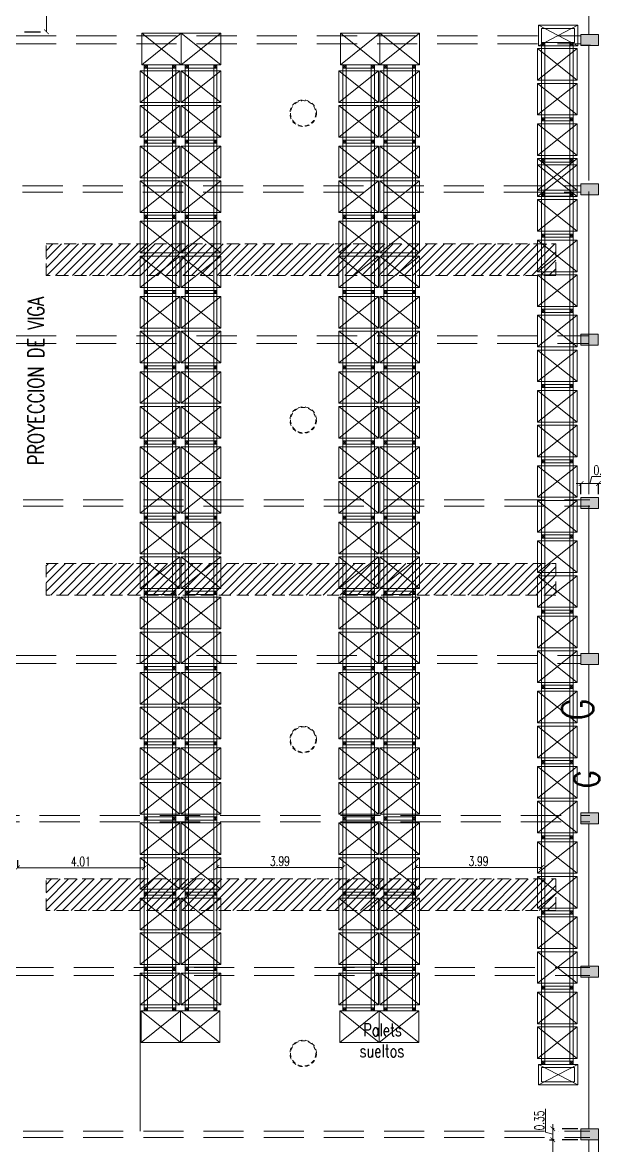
# Model space of a CAD drawing. Header units: millimetres. Extents: x 2828 to 3406, y 849 to 1266.
# Drawn here: x 2937.26 to 2955.37, y 1106.13 to 1141.67 of the extents above; entities that cross this region are included whole.
import ezdxf

# ---------------------------------------------------------------- set-up
doc = ezdxf.new("R2010")
doc.units = ezdxf.units.MM
doc.header["$PDMODE"] = 34
doc.header["$PDSIZE"] = -10
for name, pattern in [('CENTER', [2, 1.25, -0.25, 0.25, -0.25]), ('DASHDOT', [1, 0.5, -0.25, 0, -0.25]), ('DASHED', [19.05, 12.7, -6.35])]:
    doc.linetypes.add(name, pattern=pattern)
doc.layers.get('DEFPOINTS').update_dxf_attribs({"lineweight": 5})
for name, color, linetype, lineweight in [('0.05', 64, 'Continuous', 5), ('0.30', 1, 'Continuous', 25), ('arq cotas', 152, 'Continuous', 13), ('columnas', 12, 'Continuous', 20), ('equip tx', 220, 'Continuous', 5), ('equipa cotas', 222, 'Continuous', 5), ('EQUIPAMIENTO', 4, 'Continuous', 15), ('L corte', 51, 'CENTER', 40), ('L corte 100', 83, 'CENTER', 40), ('proyecciones', 221, 'DASHED', 5)]:
    doc.layers.add(name, color=color, linetype=linetype, lineweight=lineweight)
for name, color, linetype, lineweight, true_color in [('eolicos nuevos', 7, 'Continuous', 13, 0x387000), ('equipa auxiliar', 7, 'Continuous', 13, 0x878787), ('lucernarios nuevos', 252, 'DASHED', 9, 0x696969)]:
    doc.layers.add(name, color=color, linetype=linetype, lineweight=lineweight, true_color=true_color)
doc.styles.add('100', font='romans.shx', dxfattribs={"width": 0.75, "height": 0.2})
doc.styles.add('250-cts', font='romans.shx', dxfattribs={"width": 0.7, "height": 0.25})
doc.dimstyles.new('250', dxfattribs={"dimtxt": 0.3, "dimasz": 0.15, "dimexe": 0, "dimexo": 0.1, "dimgap": 0.05, "dimtad": 1, "dimzin": 0, "dimdsep": 46, "dimtxsty": '250-cts', "dimblk": 'ARCHTICK', "dimcen": 0.02, "dimclrd": 256, "dimclre": 256, "dimclrt": 256, "dimazin": 0, "dimtfac": 1, "dimtofl": 0, "dimtmove": 1, "dimatfit": 0, "dimldrblk": 'OPEN90', "dimfxl": 1, "dimtolj": 1, "dimtzin": 0, "dimlwd": -1, "dimarcsym": 0})

# ---------------------------------------------------------------- blocks, each defined once
blk = doc.blocks.new('rack relevado')
at = {"layer": 'EQUIPAMIENTO', "linetype": 'DASHED'}
for p, q in [((-2.3, 1.125), (-2.3, -0.125)), ((-1.3, -0.125), (-2.3, 1.125)), ((-2.3, -0.125), (-1.3, 1.125)), ((-2.3, 1.125), (-1.3, 1.125)), ((-1.3, 1.125), (-1.3, -0.125)), ((-0.2, -0.125), (-1.2, 1.125)), ((-1.2, -0.125), (-0.2, 1.125)), ((-1.2, 1.125), (-0.2, 1.125)), ((-1.2, 1.125), (-1.2, -0.125)), ((-0.2, -0.125), (-0.2, 1.125)), ((-2.3, -0.125), (-1.3, -0.125)), ((-1.2, -0.125), (-0.2, -0.125))]:
    blk.add_line(p, q, dxfattribs=at)
at = {"layer": 'EQUIPAMIENTO'}
for p, q in [((-2.49, 1), (-2.39, 1)), ((-2.49, 1), (-2.49, 0)), ((-2.49, 1), (-2.49, 0)), ((-2.49, 1), (-2.49, 0)), ((-2.39, 0.9), (-2.49, 1)), ((-2.49, 0.9), (-2.39, 1)), ((-2.49, 0.9), (-0.01, 0.9)), ((-2.4, 1), (-0.1, 1)), ((-2.39, 1), (-2.39, 0.075)), ((-2.39, 1), (-2.39, 0)), ((-2.39, 1), (-2.39, 0)), ((-2.39, 1), (-2.39, 0)), ((-2.39, 1), (-2.39, 0)), ((-0.11, 1), (-0.01, 1)), ((-0.11, 1), (-0.01, 1)), ((-0.11, 1), (-0.01, 1)), ((-0.11, 1), (-0.11, 0)), ((-0.11, 1), (-0.11, 0)), ((-0.11, 1), (-0.11, 0)), ((-0.01, 0.9), (-0.11, 1)), ((-0.11, 0.9), (-0.01, 1)), ((-0.11, 0.9), (-0.01, 0.9)), ((-0.01, 1), (-0.01, 0.075)), ((-0.01, 1), (-0.01, 0)), ((-0.01, 1), (-0.01, 0)), ((-0.01, 1), (-0.01, 0)), ((-0.01, 1), (-0.01, 0)), ((-2.49, 0.1), (-2.39, 0.1)), ((-2.49, 0.1), (-0.01, 0.1)), ((-2.39, 0), (-2.49, 0.1)), ((-2.49, 0), (-2.39, 0.1)), ((-2.49, 0), (-2.39, 0)), ((-0.01, 0), (-0.11, 0.1)), ((-0.11, 0), (-0.01, 0.1)), ((-0.11, 0), (-0.01, 0)), ((-2.39, 0), (-2.49, 0)), ((-0.1, 0), (-2.4, 0)), ((-0.01, 0), (-0.11, 0))]:
    blk.add_line(p, q, dxfattribs=at)
for points in [[(-2.49, 1), (-2.39, 1), (-2.39, 0.9), (-2.49, 0.9), (-2.49, 1)], [(-0.11, 1), (-0.01, 1), (-0.01, 0.9), (-0.11, 0.9), (-0.11, 1)], [(-2.49, 0.1), (-2.39, 0.1), (-2.39, 0), (-2.49, 0), (-2.49, 0.1)], [(-0.11, 0.1), (-0.01, 0.1), (-0.01, 0), (-0.11, 0), (-0.11, 0.1)]]:
    blk.add_lwpolyline(points, dxfattribs=at)
blk = doc.blocks.new('ERERR')
at = {"layer": 'EQUIPAMIENTO'}
for p, q in [((2953.594, 1141.142), (2954.843, 1141.792)), ((2953.594, 1141.792), (2954.843, 1141.142))]:
    blk.add_line(p, q, dxfattribs=at)
blk.add_lwpolyline([(2953.594, 1141.142), (2954.843, 1141.142), (2954.843, 1141.792), (2953.594, 1141.792), (2953.594, 1141.142)], dxfattribs=at)
blk.add_lwpolyline([(2953.694, 1141.242), (2954.743, 1141.242), (2954.743, 1141.692), (2953.694, 1141.692)], close=True, dxfattribs=at)
blk = doc.blocks.new('colum. perim')
at = {"layer": '0.05'}
h = blk.add_hatch(color=256, dxfattribs=at)
h.dxf.hatch_style = 1
h.paths.add_polyline_path([(1.567, 49.616), (1.567, 49.966), (1.017, 49.966), (1.017, 49.616)])
at = {"layer": 'columnas'}
for p, q in [((1.567, 49.966), (1.017, 49.966)), ((1.017, 49.966), (1.017, 49.616)), ((1.017, 49.966), (1.567, 49.966)), ((1.017, 49.616), (1.017, 49.966)), ((1.567, 49.616), (1.567, 49.966)), ((1.567, 49.966), (1.567, 49.616)), ((1.017, 49.616), (1.567, 49.616)), ((1.567, 49.616), (1.017, 49.616))]:
    blk.add_line(p, q, dxfattribs=at)
blk = doc.blocks.new('_ARCHTICK')
at = {"color": 0, "linetype": 'ByBlock', "const_width": 0.15}
blk.add_lwpolyline([(-0.5, -0.5), (0.5, 0.5)], dxfattribs=at)
blk = doc.blocks.new('*D157')
at = {"layer": 'DEFPOINTS', "color": 0, "transparency": 16777216}
for p in [(2949.705, 1114.924), (2949.705, 1114.916), (2953.694, 1114.891)]:
    blk.add_point(p, dxfattribs=at)
at = {"layer": 'equipa cotas', "linetype": 'DASHDOT', "lineweight": -2, "transparency": 16777216}
for p, q in [((2949.705, 1115.016), (2949.705, 1114.924)), ((2953.694, 1114.991), (2953.694, 1114.924))]:
    blk.add_line(p, q, dxfattribs=at)
at = {"layer": 'equipa cotas', "transparency": 16777216}
blk.add_line((2953.694, 1114.924), (2949.705, 1114.924), dxfattribs=at)
at = {"layer": 'equipa cotas', "transparency": 16777216, "xscale": 0.15, "yscale": 0.15, "zscale": 0.15, "rotation": 180}
blk.add_blockref('_ARCHTICK', (2949.705, 1114.924), dxfattribs=at)
at = {"layer": 'equipa cotas', "transparency": 16777216, "xscale": 0.15, "yscale": 0.15, "zscale": 0.15}
blk.add_blockref('_ARCHTICK', (2953.694, 1114.924), dxfattribs=at)
at = {"layer": 'equipa cotas', "transparency": 16777216, "insert": (2951.7, 1115.124), "char_height": 0.3, "attachment_point": 5, "style": '250-cts'}
blk.add_mtext('\\A1;3.99', dxfattribs=at)
blk = doc.blocks.new('_Open90')
at = {"color": 0, "linetype": 'ByBlock', "lineweight": -2}
for p, q in [((0, 0), (-1, 0)), ((-0.5, 0.5), (0, 0)), ((0, 0), (-0.5, -0.5))]:
    blk.add_line(p, q, dxfattribs=at)
blk = doc.blocks.new('*D158')
at = {"layer": 'DEFPOINTS', "color": 0, "transparency": 16777216}
for p in [(2937.102, 1115.257), (2941.114, 1115.257), (2937.102, 1114.917)]:
    blk.add_point(p, dxfattribs=at)
at = {"layer": 'equipa cotas', "linetype": 'DASHDOT', "lineweight": -2, "transparency": 16777216}
for p, q in [((2937.102, 1115.157), (2937.102, 1114.917)), ((2941.114, 1115.157), (2941.114, 1114.917))]:
    blk.add_line(p, q, dxfattribs=at)
at = {"layer": 'equipa cotas', "transparency": 16777216}
blk.add_line((2941.114, 1114.917), (2937.102, 1114.917), dxfattribs=at)
at = {"layer": 'equipa cotas', "transparency": 16777216, "xscale": 0.15, "yscale": 0.15, "zscale": 0.15, "rotation": 180}
blk.add_blockref('_ARCHTICK', (2937.102, 1114.917), dxfattribs=at)
at = {"layer": 'equipa cotas', "transparency": 16777216, "xscale": 0.15, "yscale": 0.15, "zscale": 0.15}
blk.add_blockref('_ARCHTICK', (2941.114, 1114.917), dxfattribs=at)
at = {"layer": 'equipa cotas', "transparency": 16777216, "insert": (2939.108, 1115.117), "char_height": 0.3, "attachment_point": 5, "style": '250-cts'}
blk.add_mtext('\\A1;4.01', dxfattribs=at)
blk = doc.blocks.new('*D159')
at = {"layer": 'DEFPOINTS', "color": 0, "transparency": 16777216}
for p in [(2943.414, 1114.924), (2947.405, 1114.924), (2947.405, 1114.924)]:
    blk.add_point(p, dxfattribs=at)
at = {"layer": 'equipa cotas', "linetype": 'DASHDOT', "lineweight": -2, "transparency": 16777216}
for p, q in [((2943.414, 1115.024), (2943.414, 1114.924)), ((2947.405, 1115.024), (2947.405, 1114.924))]:
    blk.add_line(p, q, dxfattribs=at)
at = {"layer": 'equipa cotas', "transparency": 16777216}
blk.add_line((2943.414, 1114.924), (2947.405, 1114.924), dxfattribs=at)
at = {"layer": 'equipa cotas', "transparency": 16777216, "xscale": 0.15, "yscale": 0.15, "zscale": 0.15, "rotation": 180}
blk.add_blockref('_ARCHTICK', (2943.414, 1114.924), dxfattribs=at)
at = {"layer": 'equipa cotas', "transparency": 16777216, "xscale": 0.15, "yscale": 0.15, "zscale": 0.15}
blk.add_blockref('_ARCHTICK', (2947.405, 1114.924), dxfattribs=at)
at = {"layer": 'equipa cotas', "transparency": 16777216, "insert": (2945.41, 1115.124), "char_height": 0.3, "attachment_point": 5, "style": '250-cts'}
blk.add_mtext('\\A1;3.99', dxfattribs=at)
blk = doc.blocks.new('*D173')
at = {"layer": 'arq cotas', "linetype": 'DASHDOT', "lineweight": -2, "transparency": 16777216}
for p, q in [((2953.949, 1106.308), (2954.049, 1106.308)), ((2954.149, 1101.453), (2954.049, 1101.453))]:
    blk.add_line(p, q, dxfattribs=at)
at = {"layer": 'arq cotas', "transparency": 16777216}
blk.add_line((2954.049, 1106.308), (2954.049, 1101.453), dxfattribs=at)
at = {"layer": 'DEFPOINTS', "color": 0, "transparency": 16777216}
for p in [(2954.049, 1106.308), (2954.049, 1101.453), (2954.049, 1101.453)]:
    blk.add_point(p, dxfattribs=at)
at = {"layer": 'arq cotas', "transparency": 16777216, "xscale": 0.15, "yscale": 0.15, "zscale": 0.15}
for p, rotation in [((2954.049, 1106.308), 90), ((2954.049, 1101.453), 270)]:
    blk.add_blockref('_ARCHTICK', p, dxfattribs=dict(at, rotation=rotation))
at = {"layer": 'arq cotas', "transparency": 16777216, "insert": (2953.849, 1103.881), "char_height": 0.3, "attachment_point": 5, "rotation": 90, "style": '250-cts'}
blk.add_mtext('\\A1;4.86', dxfattribs=at)
blk = doc.blocks.new('*D213')
at = {"layer": 'arq cotas', "transparency": 16777216}
for p, q in [((2955.219, 1127.078), (2955.286, 1127.303)), ((2955.286, 1127.303), (2956.026, 1127.303)), ((2954.944, 1127.078), (2954.794, 1127.078)), ((2954.944, 1127.078), (2955.494, 1127.078)), ((2955.494, 1127.078), (2955.644, 1127.078))]:
    blk.add_line(p, q, dxfattribs=at)
at = {"layer": 'arq cotas', "linetype": 'DASHDOT', "lineweight": -2, "transparency": 16777216}
for p, q in [((2954.944, 1126.737), (2954.944, 1127.078)), ((2955.494, 1126.737), (2955.494, 1127.078))]:
    blk.add_line(p, q, dxfattribs=at)
at = {"layer": 'DEFPOINTS', "color": 0, "transparency": 16777216}
for p in [(2955.494, 1127.078), (2954.944, 1126.637), (2955.494, 1126.637)]:
    blk.add_point(p, dxfattribs=at)
at = {"layer": 'arq cotas', "transparency": 16777216, "xscale": 0.15, "yscale": 0.15, "zscale": 0.15}
blk.add_blockref('_ARCHTICK', (2954.944, 1127.078), dxfattribs=at)
at = {"layer": 'arq cotas', "transparency": 16777216, "xscale": 0.15, "yscale": 0.15, "zscale": 0.15, "rotation": 180}
blk.add_blockref('_ARCHTICK', (2955.494, 1127.078), dxfattribs=at)
at = {"layer": 'arq cotas', "transparency": 16777216, "insert": (2955.656, 1127.503), "char_height": 0.3, "attachment_point": 5, "style": '250-cts'}
blk.add_mtext('\\A1;0.55', dxfattribs=at)
blk = doc.blocks.new('*D219')
at = {"layer": 'arq cotas', "transparency": 16777216}
for p, q in [((2953.824, 1106.549), (2953.824, 1107.289)), ((2954.049, 1106.482), (2953.824, 1106.549)), ((2954.049, 1106.657), (2954.049, 1106.807)), ((2954.049, 1106.307), (2954.049, 1106.657)), ((2954.049, 1106.307), (2954.049, 1106.157))]:
    blk.add_line(p, q, dxfattribs=at)
at = {"layer": 'arq cotas', "linetype": 'DASHDOT', "lineweight": -2, "transparency": 16777216}
for p, q in [((2954.844, 1106.657), (2954.049, 1106.657)), ((2954.844, 1106.307), (2954.049, 1106.307))]:
    blk.add_line(p, q, dxfattribs=at)
at = {"layer": 'DEFPOINTS', "color": 0, "transparency": 16777216}
for p in [(2954.049, 1106.657), (2954.944, 1106.657), (2954.944, 1106.307)]:
    blk.add_point(p, dxfattribs=at)
at = {"layer": 'arq cotas', "transparency": 16777216, "xscale": 0.15, "yscale": 0.15, "zscale": 0.15}
for p, rotation in [((2954.049, 1106.657), 270), ((2954.049, 1106.307), 90)]:
    blk.add_blockref('_ARCHTICK', p, dxfattribs=dict(at, rotation=rotation))
at = {"layer": 'arq cotas', "transparency": 16777216, "insert": (2953.624, 1106.919), "char_height": 0.3, "attachment_point": 5, "rotation": 90, "style": '250-cts'}
blk.add_mtext('\\A1;0.35', dxfattribs=at)
blk = doc.blocks.new('*D370')
at = {"layer": 'DEFPOINTS', "color": 0, "transparency": 16777216}
for p in [(2937.227, 1146.017), (2937.227, 1141.377), (2938.021, 1141.377)]:
    blk.add_point(p, dxfattribs=at)
at = {"layer": 'equipa cotas', "linetype": 'DASHDOT', "lineweight": -2, "transparency": 16777216}
for p, q in [((2937.327, 1146.017), (2938.021, 1146.017)), ((2937.327, 1141.377), (2938.021, 1141.377))]:
    blk.add_line(p, q, dxfattribs=at)
at = {"layer": 'equipa cotas', "transparency": 16777216}
blk.add_line((2938.021, 1146.017), (2938.021, 1141.377), dxfattribs=at)
at = {"layer": 'equipa cotas', "transparency": 16777216, "xscale": 0.15, "yscale": 0.15, "zscale": 0.15}
for p, rotation in [((2938.021, 1146.017), 90), ((2938.021, 1141.377), 270)]:
    blk.add_blockref('_ARCHTICK', p, dxfattribs=dict(at, rotation=rotation))
at = {"layer": 'equipa cotas', "transparency": 16777216, "insert": (2937.821, 1143.697), "char_height": 0.3, "attachment_point": 5, "rotation": 90, "style": '250-cts'}
blk.add_mtext('\\A1;4.64', dxfattribs=at)
blk = doc.blocks.new('RACK 2')
at = {"layer": 'equipa auxiliar', "linetype": 'DASHED'}
for p, q in [((4025.513, 30.883), (4026.763, 30.883)), ((4026.763, 30.883), (4025.513, 29.883)), ((4026.763, 29.883), (4025.513, 30.883)), ((4025.513, 29.883), (4025.513, 30.883)), ((4026.763, 30.883), (4026.763, 29.883)), ((4026.763, 29.883), (4028.013, 30.883)), ((4026.763, 30.883), (4028.013, 29.883)), ((4028.013, 30.883), (4026.763, 30.883)), ((4026.763, 29.883), (4026.763, 30.883)), ((4028.013, 30.883), (4028.013, 29.883)), ((4025.513, 29.883), (4026.763, 29.883)), ((4026.763, 29.883), (4028.013, 29.883))]:
    blk.add_line(p, q, dxfattribs=at)
blk = doc.blocks.new('E')
at = {"layer": 'EQUIPAMIENTO'}
for p, q in [((2929.861, 1169.108), (2929.861, 1169.008)), ((2929.861, 1169.008), (2929.861, 1169.108)), ((2930.861, 1169.108), (2929.861, 1169.108)), ((2930.861, 1169.108), (2929.861, 1169.108)), ((2930.861, 1169.108), (2929.861, 1169.108)), ((2930.861, 1169.108), (2929.861, 1169.108)), ((2929.861, 1169.108), (2929.961, 1169.008)), ((2929.861, 1169.008), (2929.961, 1169.108)), ((2930.861, 1169.108), (2929.936, 1169.108)), ((2929.961, 1167.818), (2929.961, 1169.108)), ((2930.761, 1169.008), (2930.761, 1169.108)), ((2930.761, 1167.818), (2930.761, 1169.108)), ((2930.761, 1169.108), (2930.861, 1169.008)), ((2930.761, 1169.008), (2930.861, 1169.108)), ((2930.861, 1169.008), (2930.861, 1169.108)), ((2930.861, 1169.008), (2930.861, 1169.108)), ((2930.861, 1169.008), (2930.861, 1169.108)), ((2929.861, 1169.018), (2929.861, 1167.818)), ((2930.861, 1169.008), (2929.861, 1169.008)), ((2930.861, 1169.008), (2929.861, 1169.008)), ((2930.861, 1169.008), (2929.861, 1169.008)), ((2930.861, 1167.818), (2930.861, 1169.018)), ((2929.861, 1167.728), (2929.861, 1167.828)), ((2929.861, 1167.828), (2929.861, 1167.728)), ((2930.861, 1167.828), (2929.861, 1167.828)), ((2930.861, 1167.828), (2929.861, 1167.828)), ((2930.861, 1167.828), (2929.861, 1167.828)), ((2929.861, 1167.728), (2929.961, 1167.828)), ((2929.861, 1167.828), (2929.961, 1167.728)), ((2930.861, 1167.728), (2929.861, 1167.728)), ((2930.861, 1167.728), (2929.861, 1167.728)), ((2930.861, 1167.728), (2929.861, 1167.728)), ((2930.861, 1167.728), (2929.861, 1167.728)), ((2930.861, 1167.728), (2929.936, 1167.728)), ((2930.761, 1167.828), (2930.761, 1167.728)), ((2930.761, 1167.728), (2930.861, 1167.828)), ((2930.761, 1167.828), (2930.861, 1167.728)), ((2930.861, 1167.828), (2930.861, 1167.728)), ((2930.861, 1167.828), (2930.861, 1167.728)), ((2930.861, 1167.828), (2930.861, 1167.728))]:
    blk.add_line(p, q, dxfattribs=at)
at = {"layer": 'EQUIPAMIENTO', "linetype": 'DASHED'}
for p, q in [((2929.736, 1167.918), (2929.736, 1168.918)), ((2929.736, 1167.918), (2929.736, 1168.918)), ((2929.736, 1168.918), (2930.986, 1167.918)), ((2929.736, 1167.918), (2930.986, 1168.918)), ((2929.736, 1168.918), (2930.986, 1168.918)), ((2930.986, 1167.918), (2930.986, 1168.918)), ((2930.986, 1167.918), (2929.736, 1167.918))]:
    blk.add_line(p, q, dxfattribs=at)
at = {"layer": 'EQUIPAMIENTO'}
for points in [[(2929.961, 1169.008), (2929.961, 1169.108), (2929.861, 1169.108), (2929.861, 1169.008), (2929.961, 1169.008)], [(2930.861, 1169.008), (2930.861, 1169.108), (2930.761, 1169.108), (2930.761, 1169.008), (2930.861, 1169.008)], [(2929.961, 1167.828), (2929.961, 1167.728), (2929.861, 1167.728), (2929.861, 1167.828), (2929.961, 1167.828)], [(2930.861, 1167.828), (2930.861, 1167.728), (2930.761, 1167.728), (2930.761, 1167.828), (2930.861, 1167.828)]]:
    blk.add_lwpolyline(points, dxfattribs=at)
blk = doc.blocks.new('A$C65B36487')
at = {"layer": 'EQUIPAMIENTO'}
for p in [(-2932.161, -1169.108), (-2930.861, -1169.108)]:
    blk.add_blockref('E', p, dxfattribs=at)
blk = doc.blocks.new('A$C26D87C71')
at = {"layer": 'eolicos nuevos', "linetype": 'DASHED', "ltscale": 0.01}
for radius in [0.42, 0.4]:
    blk.add_circle((0, 0), radius, dxfattribs=at)
blk = doc.blocks.new('A$C371A6B59')
at = {"layer": 'lucernarios nuevos'}
h = blk.add_hatch(dxfattribs=at)
h.set_pattern_fill('ANSI31', color=256, scale=0.06)
h.set_pattern_definition([(45, (-2882.44147, -1108.54296), (-0.134703842, 0.134703842), [])])
h.paths.add_polyline_path([(18.441, 1), (34.573, 1), (34.573, 0), (18.441, 0)])
at = {"layer": 'lucernarios nuevos', "ltscale": 0.03}
blk.add_lwpolyline([(18.441, 1), (34.573, 1), (34.573, 0), (18.441, 0)], close=True, dxfattribs=at)

msp = doc.modelspace()

# ---------------------------------------------------------------- hatches: boundary and pattern name
at = {"layer": 'lucernarios nuevos', "ltscale": 0.03}
h = msp.add_hatch(dxfattribs=at)
h.set_pattern_fill('ANSI31', color=256, scale=0.06)
h.paths.add_polyline_path([(2938.011, 1114.563), (2954.144, 1114.563), (2954.144, 1113.563), (2938.011, 1113.563)])

# ---------------------------------------------------------------- linework, layer by layer
at = {"layer": '0.05'}
for p, q in [((2955.194, 1146.267), (2955.194, 1141.292)), ((2955.194, 1140.942), (2955.194, 1136.667)), ((2955.194, 1136.317), (2955.194, 1133.957)), ((2955.194, 1126.737), (2955.194, 1133.957)), ((2955.194, 1121.697), (2955.194, 1126.387)), ((2955.194, 1116.657), (2955.194, 1121.347)), ((2955.194, 1111.807), (2955.194, 1116.307)), ((2955.194, 1106.657), (2955.194, 1111.457))]:
    msp.add_line(p, q, dxfattribs=at)
msp.add_lwpolyline([(2955.194, 1106.307), (2955.494, 1106.307), (2955.494, 1101.657), (2955.194, 1101.657)], close=True, dxfattribs=at)
at = {"layer": '0.30'}
for p, q in [((2955.244, 1140.946), (2954.944, 1140.946)), ((2954.274, 1111.757), (2954.274, 1111.757)), ((2954.246, 1106.578), (2954.246, 1106.578))]:
    msp.add_line(p, q, dxfattribs=at)
at = {"layer": 'arq cotas'}
msp.add_line((2940.989, 1111.507), (2940.989, 1106.578), dxfattribs=at)
at = {"layer": 'lucernarios nuevos', "ltscale": 0.03}
msp.add_lwpolyline([(2938.011, 1114.563), (2954.144, 1114.563), (2954.144, 1113.563), (2938.011, 1113.563)], close=True, dxfattribs=at)
at = {"layer": 'proyecciones', "color": 251, "ltscale": 0.1, "true_color": 0x6b6b6b}
for p, q in [((2937.059, 1141.242), (2954.944, 1141.242)), ((2937.059, 1140.992), (2954.944, 1140.992)), ((2937.263, 1136.498), (2954.944, 1136.498)), ((2937.263, 1136.298), (2954.944, 1136.298)), ((2937.059, 1131.757), (2955.194, 1131.757)), ((2937.052, 1131.507), (2955.194, 1131.507)), ((2937.277, 1126.562), (2955.219, 1126.562)), ((2937.277, 1126.362), (2955.219, 1126.362)), ((2937.055, 1121.632), (2954.944, 1121.632)), ((2937.059, 1121.382), (2954.944, 1121.382)), ((2899.702, 1116.568), (2955.219, 1116.568)), ((2899.702, 1116.368), (2955.219, 1116.368)), ((2936.977, 1111.757), (2955.219, 1111.757)), ((2936.977, 1111.507), (2955.219, 1111.507)), ((2937.277, 1106.578), (2955.219, 1106.578)), ((2937.277, 1106.378), (2955.219, 1106.378))]:
    msp.add_line(p, q, dxfattribs=at)

# ---------------------------------------------------------------- block references
at = {"layer": 'columnas', "xscale": -1}
msp.add_blockref('colum. perim', (2956.511, 1091.325), dxfattribs=at)
at = {"layer": 'columnas', "ltscale": 0.05, "xscale": -1}
for p in [(2956.511, 1086.6), (2956.511, 1076.67), (2956.511, 1071.73), (2956.511, 1066.69), (2956.511, 1061.84), (2956.511, 1056.69)]:
    msp.add_blockref('colum. perim', p, dxfattribs=at)
at = {"layer": 'columnas', "ltscale": 0.05}
msp.add_blockref('colum. perim', (2953.926, 1081.841), dxfattribs=at)
at = {"layer": 'eolicos nuevos'}
for p in [(2946.149, 1138.795), (2946.149, 1129.087), (2946.149, 1118.975), (2946.149, 1109.043)]:
    msp.add_blockref('A$C26D87C71', p, dxfattribs=at)
at = {"layer": 'EQUIPAMIENTO', "xscale": -1}
for name, p, rotation in [('RACK 2', (-1084.475, 1171.21), 180), ('RACK 2', (-1078.183, 1171.21), 180), ('rack relevado', (2954.694, 1138.542), 90), ('rack relevado', (2942.414, 1140.337), 270), ('rack relevado', (2948.705, 1140.337), 270), ('rack relevado', (2954.694, 1136.162), 90), ('rack relevado', (2942.414, 1137.957), 270), ('rack relevado', (2948.705, 1137.957), 270), ('rack relevado', (2954.694, 1134.862), 90), ('rack relevado', (2942.414, 1135.577), 270), ('rack relevado', (2948.705, 1135.577), 270), ('rack relevado', (2954.694, 1132.482), 90), ('rack relevado', (2942.414, 1133.197), 270), ('rack relevado', (2948.705, 1133.197), 270), ('rack relevado', (2953.694, 1132.602), 270), ('rack relevado', (2942.414, 1130.817), 270), ('rack relevado', (2948.705, 1130.817), 270), ('rack relevado', (2953.694, 1130.222), 270), ('rack relevado', (2941.114, 1128.437), 270), ('rack relevado', (2942.414, 1128.437), 270), ('rack relevado', (2947.405, 1128.437), 270), ('rack relevado', (2948.705, 1128.437), 270), ('rack relevado', (2953.694, 1127.842), 270), ('rack relevado', (2942.414, 1126.057), 270), ('rack relevado', (2948.705, 1126.057), 270), ('rack relevado', (2953.694, 1125.462), 270), ('rack relevado', (2942.414, 1123.677), 270), ('rack relevado', (2948.705, 1123.677), 270), ('rack relevado', (2953.694, 1123.082), 270), ('rack relevado', (2942.414, 1121.297), 270), ('rack relevado', (2948.705, 1121.297), 270), ('rack relevado', (2953.694, 1120.702), 270), ('rack relevado', (2942.414, 1118.917), 270), ('rack relevado', (2948.705, 1118.917), 270), ('rack relevado', (2953.694, 1118.322), 270), ('rack relevado', (2942.414, 1116.537), 270), ('rack relevado', (2948.705, 1116.537), 270), ('rack relevado', (2953.694, 1115.942), 270), ('rack relevado', (2942.414, 1114.157), 270), ('rack relevado', (2948.705, 1114.157), 270), ('rack relevado', (2953.694, 1113.562), 270), ('rack relevado', (2953.694, 1111.182), 270), ('RACK 2', (-1084.5, 1140.27), 180), ('RACK 2', (-1078.208, 1140.27), 180), ('ERERR', (0, 2249.835), 180)]:
    msp.add_blockref(name, p, dxfattribs=dict(at, rotation=rotation))
at = {"layer": 'EQUIPAMIENTO'}
for name, p in [('ERERR', (0, -0.21)), ('A$C65B36487', (2943.414, 1111.767)), ('A$C65B36487', (2949.705, 1111.767))]:
    msp.add_blockref(name, p, dxfattribs=at)
at = {"layer": 'EQUIPAMIENTO', "rotation": 90}
for p in [(2942.114, 1140.337), (2948.405, 1140.337), (2942.114, 1137.957), (2948.405, 1137.957), (2942.114, 1135.577), (2948.405, 1135.577), (2942.114, 1133.197), (2948.405, 1133.197), (2942.114, 1130.817), (2948.405, 1130.817), (2942.114, 1126.057), (2948.405, 1126.057), (2942.114, 1123.677), (2948.405, 1123.677), (2942.114, 1121.297), (2948.405, 1121.297), (2942.114, 1118.917), (2948.405, 1118.917), (2942.114, 1116.537), (2948.405, 1116.537), (2942.114, 1114.157), (2948.405, 1114.157)]:
    msp.add_blockref('rack relevado', p, dxfattribs=at)
at = {"layer": 'lucernarios nuevos'}
msp.add_blockref('A$C371A6B59', (2919.571, 1133.659), dxfattribs=at)
at = {"layer": 'lucernarios nuevos', "ltscale": 0.03}
msp.add_blockref('A$C371A6B59', (2919.571, 1123.547), dxfattribs=at)

# ---------------------------------------------------------------- texts
at = {"layer": 'equip tx', "insert": (2937.434, 1127.653), "char_height": 0.5, "attachment_point": 1, "rotation": 90, "style": '100'}
msp.add_mtext_dynamic_manual_height_columns('PROYECCION DE VIGA ', width=7.76512, gutter_width=12.5, heights=[0], dxfattribs=at)
at = {"layer": 'equip tx', "insert": (2923.326, 1109.987), "char_height": 0.4, "attachment_point": 1, "style": '100'}
msp.add_mtext_dynamic_manual_height_columns('\\pi24.723;Palets\\P\\pi24.608;sueltos', width=50.70215, gutter_width=12.5, heights=[0], dxfattribs=at)
at = {"layer": 'L corte', "insert": (2954.338, 1120.266), "char_height": 1, "attachment_point": 3, "rotation": 90, "style": '100'}
msp.add_mtext_dynamic_manual_height_columns('G', width=27.3651, gutter_width=12.5, heights=[0], dxfattribs=at)
at = {"layer": 'L corte 100', "insert": (2954.728, 1117.986), "char_height": 0.8, "attachment_point": 3, "rotation": 90, "style": '100'}
msp.add_mtext_dynamic_manual_height_columns('G', width=27.3651, gutter_width=12.5, heights=[0], dxfattribs=at)

# ---------------------------------------------------------------- dimensions: what is measured, and where the dimension line sits
at = {"layer": 'arq cotas'}
dim = msp.add_linear_dim(base=(2955.494, 1127.078), p1=(2954.944, 1126.637), p2=(2955.494, 1126.637), dimstyle='250', dxfattribs=at)
dim.commit()
dim.dimension.update_dxf_attribs({"geometry": '*D213', "text_midpoint": (2955.336, 1127.503)})
dim = msp.add_linear_dim(base=(2954.049, 1106.657), p1=(2954.944, 1106.307), p2=(2954.944, 1106.657), angle=90, dimstyle='250', override={"dimfxl": 0}, dxfattribs=at)
dim.commit()
dim.dimension.update_dxf_attribs({"geometry": '*D219', "text_midpoint": (2953.624, 1106.599)})
dim = msp.add_linear_dim(base=(2954.0491, 1101.4528), p1=(2954.0491, 1106.3083), p2=(2954.0491, 1101.4528), angle=90, dimstyle='250', dxfattribs=at)
dim.commit()
dim.dimension.update_dxf_attribs({"geometry": '*D173', "text_midpoint": (2953.8491, 1103.8806)})
at = {"layer": 'equipa cotas'}
dim = msp.add_linear_dim(base=(2938.021, 1141.377), p1=(2937.227, 1146.017), p2=(2937.227, 1141.377), angle=90, dimstyle='250', dxfattribs=at)
dim.commit()
dim.dimension.update_dxf_attribs({"geometry": '*D370', "text_midpoint": (2937.821, 1143.697)})
for base, p1, p2, picture, middle in [((2937.102, 1114.917), (2941.114, 1115.257), (2937.102, 1115.257), '*D158', (2939.108, 1115.117)), ((2947.405, 1114.924), (2943.414, 1114.924), (2947.405, 1114.924), '*D159', (2945.41, 1115.124)), ((2949.705, 1114.924), (2953.694, 1114.891), (2949.705, 1114.916), '*D157', (2951.7, 1115.124))]:
    dim = msp.add_linear_dim(base=base, p1=p1, p2=p2, dimstyle='250', dxfattribs=at)
    dim.commit()
    dim.dimension.update_dxf_attribs({"geometry": picture, "text_midpoint": middle})

doc.saveas('drawing.dxf')
